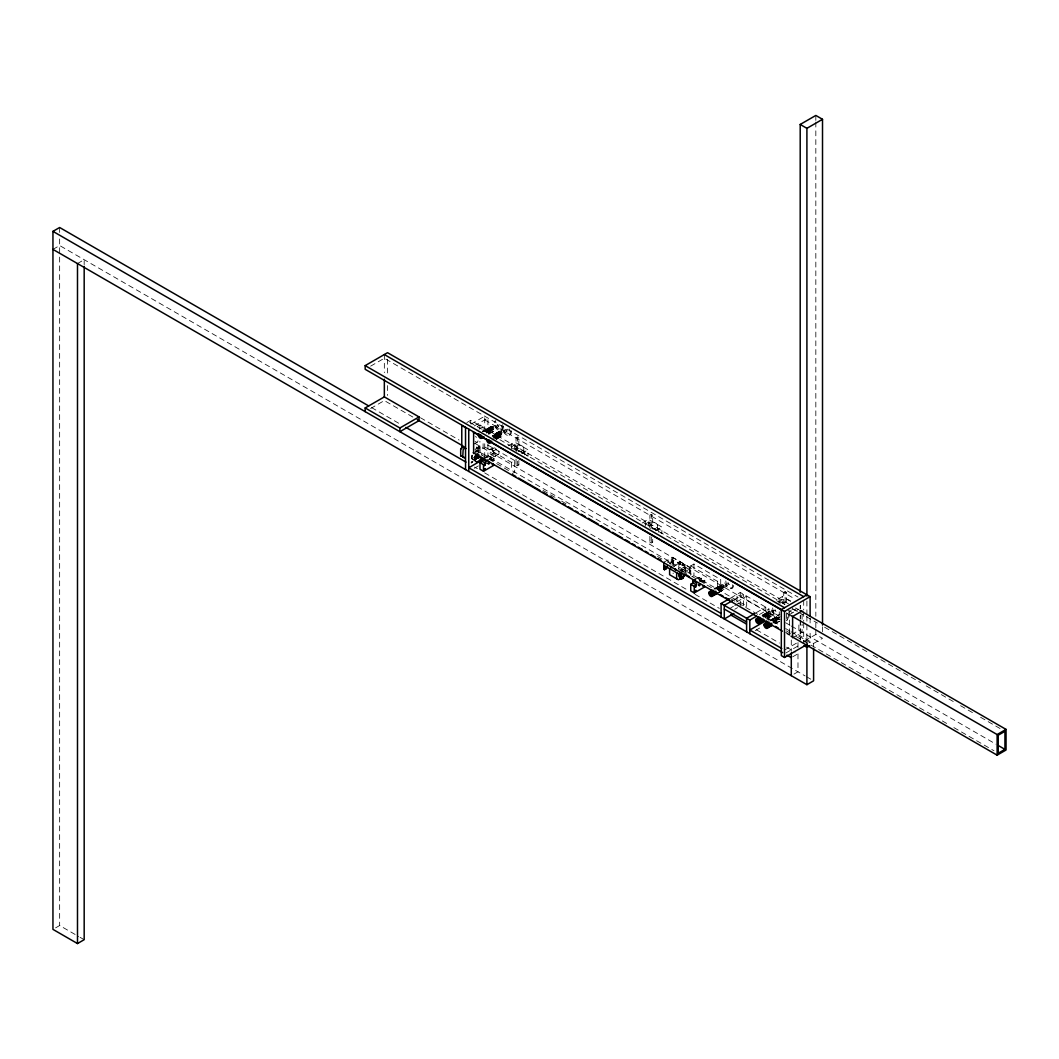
<?xml version="1.0" encoding="UTF-8"?>
<svg xmlns="http://www.w3.org/2000/svg" width="1059" height="1059" viewBox="0 0 1059 1059"><rect width="100%" height="100%" fill="white"/><g stroke="black" fill="none" stroke-linecap="round" stroke-linejoin="round"><path stroke-width="0.75" stroke-dasharray="5 3.75" d="M477.649 447.613L479.475 448.526L478.814 447.097L477.477 449.175L478.271 447.361M472.433 461.168C473.042 462.108 469.746 462.227 472.804 461.353M477.861 447.772L478.072 447.745M471.824 462.346L471.414 463.127M472.42 461.817L472.38 461.539M477.861 448.288L477.093 448.725L477.596 447.825A1.496 0.86 -60 0 1 476.55 447.216L476.524 446.938M493.203 460.705L492.541 460.652M501.529 434.243L500.497 432.734L501.291 434.349M718.77 590.406L717.486 589.056M719.868 587.997C721.709 586.342 721.033 591.425 719.855 587.983M725.825 584.356L725.905 585.018M775.638 610.13C763.896 611.242 772.157 620.455 775.81 610.302M775.148 620.309L775.585 619.369L776.459 620.667M776.446 620.653L775.387 620.746M778.894 619.449L777.875 617.94L778.828 619.594M472.46 462.042L471.639 462.333M516.448 451.412C513.867 446.752 521.015 446.752 518.433 451.412M518.433 448.367L516.448 448.367M650.292 528.679C647.711 524.02 654.859 524.02 652.278 528.679M652.278 525.635L650.292 525.635M671.049 560.026L672.597 559.907L671.843 563.057L671.049 560.026L672.624 560.026M671.049 562.594L672.624 562.594M677.839 563.017C678.872 560.86 681.956 563.97 678.766 563.706C675.576 562.567 680.871 559.801 680.328 563.017M678.462 563.11C685.305 562.792 674.12 567.849 679.732 563.017M678.435 564.778L679.732 564.778M680.328 562.21L679.084 562.925L677.839 562.21M682.062 564.646C692.07 563.984 675.39 568.246 684.551 564.646M682.062 565.453L683.307 564.738L684.551 565.453M681.321 572.244L682.102 569.212L682.896 572.244M682.684 565.453C690.071 565.572 677.561 570.046 683.929 565.453M682.698 567.306L683.929 567.214M682.87 569.795L681.321 569.676M684.207 568.008L685.782 568.008L684.233 568.127L684.207 570.576L685.755 570.695L684.233 570.457M663.821 562.223L672.677 557.352L689.939 567.333L681.533 572.442M689.965 567.425L689.78 574.309L689.886 567.24M478.006 448.195L476.854 447.904M489.39 429.65L490.674 430.192L489.867 430.92M495.294 437.936L494.076 436.414L495.043 438.082L501.714 434.216M725.839 584.369L727.123 584.912L726.315 585.64M728.089 582.887L729.095 584.608L728.089 582.887L722.701 586.064L723.668 587.719L722.688 586.077L717.605 588.95M767.232 616.126L768.093 615.623M477.53 449.215L477.49 448.473M476.55 448.288L477.583 448.195M700.158 580.835C701.137 577.512 697.391 584.78 702.514 579.445L702.514 581.576L704.791 580.253L704.791 583.549M488.093 432.522L487.087 430.801L488.093 432.522L493.401 429.411L493.137 428.154L492.435 427.757L485.869 431.503L487.061 432.774M497.584 424.738C496.565 426.658 500.113 426.909 498.273 424.924C488.927 425.202 490.833 434.574 498.577 426.459M505.911 429.544C504.825 431.119 508.214 432.006 506.758 429.901C498.299 428.789 498.074 440.067 506.904 431.265M763.115 616.815C769.589 609.097 775.4 615.08 765.141 617.754M765.458 617.728L764.955 616.047L764.346 616.92M774.963 609.944L775.956 611.665M772.554 623.235L779.093 619.422L778.828 618.165L777.73 617.979L777.875 619.343L778.974 619.528M777.875 617.913L780.126 616.576M52.95 249.394L59.648 245.529L805.078 675.907M77.492 263.559L84.177 259.693L84.177 264.657M370.637 366.149L384.338 358.246L797.983 597.064M370.637 408.496L384.338 400.58L413.5 417.418M466.873 422.528L470.699 420.317L788.505 603.868M471.017 424.103L484.718 416.2L484.718 431.039M474.22 425.956L487.921 418.053L487.921 432.707M477.199 426.552L479.899 424.99L483.103 426.83L483.103 431.741M479.039 429.186L483.103 426.83M491.164 426.459L482.533 431.423A2.727 1.575 60 0 1 483.897 431.556M488.954 434.031L493.891 431.198M474.061 444.025L477.265 442.172M500.841 430.378L501.966 429.742M499.491 431.265L492.091 435.514A2.727 1.575 60 0 1 495.321 438.386M492.964 437.023C493.746 436.096 503.356 429.702 501.198 434.547M475.835 448.579L479.899 446.236L479.899 441.325M496.049 439.538L502.218 436.004M474.988 452.775L483.103 448.089L483.103 441.55M509.167 435.183L510.279 434.547M489.801 449.519L493.004 447.666M491.376 449.678L494.579 447.825L496.817 449.109A3.151 1.827 60 0 1 499.041 452.974A3.151 1.827 60 0 1 496.817 454.258L493.613 456.111L491.376 454.827A3.151 1.827 60 0 1 489.152 450.962A3.151 1.827 60 0 1 491.376 449.678L493.613 450.962A3.151 1.827 60 0 1 495.837 454.827A3.151 1.827 60 0 1 493.613 456.111M470.99 462.836L472.896 461.737M517.441 437.076L516.037 437.883L516.037 448.182L517.441 449.003L518.844 448.182L518.844 437.883L517.441 437.076L517.441 449.003M493.613 450.962L496.817 449.109M517.441 438.691L518.844 437.883M485.856 457.117L488.252 455.741L491.76 457.766L491.76 459.897L494.05 458.573L494.05 461.87M485.181 458.269L487.921 456.681M491.376 454.827L494.579 452.974L496.817 454.258M508.241 445.773L514.661 442.066L528.044 449.797L528.044 456.23L514.661 448.5L514.661 442.066M494.05 458.573L490.529 456.548L488.252 457.872L488.252 455.741M489.377 459.143L491.76 457.766M474.22 468.29L478.337 465.92M495.188 456.27L498.392 454.417M516.037 448.182L517.441 447.375M521.637 453.49L528.044 449.797M514.687 460.546L487.921 445.098L484.718 446.951L511.484 462.399L514.687 460.546L514.687 472.142L511.484 473.995M516.037 459.037L516.037 464.927L517.441 464.12L518.844 464.927L518.844 460.519M516.037 464.927L517.441 465.735L518.844 464.927M651.285 514.343L649.882 515.151L649.882 525.463L651.285 526.27L652.688 525.463L652.688 515.151L651.285 514.343L651.285 526.27M651.285 515.971L652.688 515.151M642.085 523.04L648.492 519.334L661.875 527.064L661.875 533.498L648.492 525.78L648.492 519.334M649.882 525.463L651.285 524.642M655.468 530.771L661.875 527.064M649.882 536.317L649.882 542.195L651.285 541.387L652.688 542.195L652.688 539.256M649.882 542.195L651.285 543.015L652.688 542.195M669.712 562.673L673.63 560.41L689.105 569.345L689.105 573.409M673.511 566.38L678.74 563.362L678.74 569.451M55.624 927.843L59.648 925.526L78.723 936.54M677.932 571.939L685.755 567.425L685.755 573.501M693.936 564.037L693.936 575.633L690.733 577.486L690.733 565.89L693.936 564.037L720.716 579.498L720.716 591.081L717.499 592.934M683.889 572.363L689.105 569.345M696.61 578.796L699.006 577.42L702.514 579.445M699.006 577.42L699.006 579.551L701.283 578.227L704.791 580.253M690.733 565.89L717.499 581.351L720.716 579.498M714.269 588.857L721.669 584.608M718.598 590.67L723.919 587.573L723.496 586.143L722.542 586.117L723.39 587.891L729.095 584.608M718.24 592.881L724.396 589.347M731.359 588.526L732.471 587.891M730.67 597.978L740.267 592.444L768.98 609.018L768.98 622.652M733.887 599.831L743.471 594.298L743.471 606.503M736.614 601.949L746.674 596.138L746.674 606.079L743.471 607.932M730.67 607.906L733.41 606.33M734.787 605.536L740.267 602.372M734.787 609.243L737.527 607.654M785.116 591.61L783.713 592.431L783.713 602.73C789.736 602.995 780.629 602.955 786.519 602.73L786.519 592.431L785.116 591.61L785.116 603.537M785.116 593.239L786.519 592.431M790.371 601.247L782.31 596.588L775.89 600.294L783.964 604.954M756.192 612.711L765.776 607.178L765.776 617.966M759.396 614.551L768.98 609.018M762.361 615.213L768.53 611.665M783.713 602.73L785.116 601.922M771.256 616.404L766.319 619.224A2.727 1.575 60 0 0 766.438 616.285A2.727 1.575 60 0 0 763.857 614.392A2.727 1.575 60 0 0 763.287 617.013M765.776 620.799L768.98 618.959L780.218 625.445M770.687 620.018L776.856 616.47A2.727 1.575 60 0 1 779.583 618.059M778.219 615.583L779.331 614.948M755.279 630.568L762.136 626.61M777.73 617.979C766.835 619.515 776.909 621.712 773.096 622.348M789.405 614.617L798.883 609.15M775.876 623.327L779.583 621.209A2.727 1.575 60 0 1 776.856 619.634A2.727 1.575 60 0 1 776.856 616.47M787.658 619.753L786.533 620.389A5.52 3.19 60 0 0 786.533 614.021M792.609 637.717L802.087 632.249L802.087 624.069M784.52 650.067L796.845 642.945M804.469 641.013L815.827 634.46L822.512 638.325L810.916 645.024M785.884 652.979L800.961 644.282M804.761 642.085L806.905 640.854M792.622 656.871L797.983 653.774M793.959 674.12L797.983 671.803L797.983 652.318M672.081 557.444L672.081 564.076M477.397 447.428L478.999 446.501M763.235 616.709L763.91 616.894M478.999 448.354L479.528 447.533M479.806 446.964L478.284 448.261M672.518 563.984L673.63 564.473L673.63 560.41M700.251 579.948C707.187 581.457 701.799 584.184 703.851 582M767.431 614.644L767.259 616.139M484.718 419.907L794.779 598.917M795.627 607.919L798.499 609.56M469.587 422.25L785.924 604.888M793.085 609.018L797.374 611.493M798.817 612.327L817.416 623.063M824.577 627.206L867.52 651.987M873.238 655.296L920.483 682.565M926.201 685.875L954.834 702.408M960.566 705.704L974.876 713.978M980.594 717.274L1000.636 728.857M784.997 604.583L782.31 603.034L782.31 596.588M793.059 609.243L795.746 610.791L795.746 607.575M512.265 448.089L517.613 451.174M787.724 609.865L792.542 612.645L792.542 607.813M786.387 612.883L790.689 615.358M765.776 610.871L737.051 594.298L737.051 604.226M474.988 443.403L780.205 619.608M785.606 622.732L790.226 625.392M791.338 626.041L996.029 744.212M479.952 446.991C477.185 445.257 482.679 453.464 475.173 446.077M797.983 634.46L813.59 643.475L813.59 646.718M420.449 417.736L459.09 440.041M474.829 449.122L746.674 606.079M785.646 628.569L790.054 631.111M791.192 631.786L810.109 642.694L810.109 629.549M489.589 458.295L493.097 460.321M489.417 458.547L491.76 459.897M699.006 579.551L702.514 581.576M670.837 564.037L669.725 563.388A3.548 2.052 -60 0 1 670.122 563.759M481.501 454.88L510.134 471.414M543.055 490.423L555.935 497.862M561.654 501.159L567.386 504.468M657.56 556.531L663.291 559.84M671.883 564.804L674.742 566.446M678.713 568.67L686.192 573.065M691.924 576.374L711.966 587.944M730.564 598.679L757.767 614.379M786.387 630.912L790.689 633.388M860.821 673.881L792.119 634.222L798.883 630.396L798.883 623.857M866.553 677.191L948.149 724.303M953.868 727.599L993.951 750.738M785.646 632.276L790.769 635.241M786.705 633.666L789.577 635.321M371.577 407.596L401.626 424.937M474.604 467.072L477.463 468.727M484.612 472.857L687.807 590.167M694.956 594.298L719.286 608.343M756.483 629.814L779.384 643.038M786.533 647.168L795.124 652.119M806.495 676.727L810.757 679.176M80.087 937.321L84.177 939.69M767.418 614.63L768.119 615.636M726.17 585.468L725.825 584.78M498.895 434.772L497.876 434.19L497.783 435.117M493.812 437.38L494.129 438.069M478.853 448.553L478.721 448.473A1.496 0.86 -60 0 1 477.675 447.864M498.868 434.759L498.868 435.911L497.77 435.103M478.019 447.97L478.152 453.318M480.045 447.097L480.084 456.138M822.512 626.756L822.512 635.016M815.827 115.444L815.827 120.408M815.827 122.063L815.827 616.272M815.827 622.891L815.827 627.841M815.827 629.496L815.827 634.46M810.109 618.032L810.109 622.97M806.905 601.049L806.905 614.538M806.905 616.179L806.905 644.031M803.702 600.36L803.702 610.024M803.702 611.453L803.702 621.329M803.702 622.904L803.702 642.694M802.087 614.26L802.087 622.44M800.485 605.43L800.485 608.647M800.485 615.094L800.485 618.31M800.485 619.925L800.485 639.239M800.207 605.457L800.207 608.766M800.207 615.372L800.207 618.681M800.207 620.336L800.207 640.166M797.983 642.575L797.983 650.689M791.285 639.94L791.285 651.311M789.339 611.268L789.405 635.863M786.519 613.585L786.519 619.475M779.093 598.441L779.093 604.888M740.267 592.444L740.267 606.079M717.499 581.351L717.499 590.035M701.283 578.227L701.283 581.523M672.955 557.444L672.955 564.076M658.672 528.918L658.672 532.134M657.586 525.635L657.586 531.724A6.314 3.64 0 0 0 649.644 528.203M651.285 536.979L651.285 543.015M645.288 521.187L645.288 527.634M524.84 451.65L524.84 454.867M523.755 448.367L523.755 454.443A6.314 3.64 0 0 0 515.812 450.935M517.441 461.168L517.441 465.735M511.457 443.92L511.457 450.353M511.484 462.399L511.484 471.096M490.529 456.548L490.529 459.844M487.921 444.105L487.921 460.387M484.718 443.761L484.718 458.534M479.899 424.99L479.899 428.26M470.699 420.317L470.699 423.481M387.541 359.266L387.541 375.707M387.541 385.582L387.541 395.444M384.338 354.54L384.338 372.636M59.648 227.5L59.648 232.424M59.648 238.977L59.648 255.457M59.648 257.112L59.648 925.526M770.383 620.296A2.727 1.575 60 0 1 772.554 620.508A2.727 1.575 60 0 1 773.983 623.499M770.33 620.64A2.727 1.575 60 0 1 770.82 620.865M771.349 620.561A2.727 1.575 60 0 1 773.533 619.608A2.727 1.575 60 0 1 775.148 623.327M772.845 621.103A2.727 1.575 60 0 1 774.341 618.641A2.727 1.575 60 0 1 776.326 622.771A2.727 1.575 60 0 1 773.149 621.752M496.353 439.26A2.727 1.575 60 0 0 494.937 435.103A2.727 1.575 60 0 0 492.819 436.679A2.727 1.575 60 0 0 492.223 436.361M493.6 437.804A2.727 1.575 60 0 1 493.904 438.439M495.413 438.333A2.727 1.575 60 0 1 494.328 434.269A2.727 1.575 60 0 1 497.492 436.096A2.727 1.575 60 0 1 496.419 438.903M682.936 571.105A3.481 2.012 -60 0 1 683.571 572.006M673.537 573.171A3.481 2.012 -60 0 1 672.942 573.223M762.056 615.491A2.727 1.575 60 0 1 763.976 615.504A2.727 1.575 60 0 1 765.591 618.072A2.727 1.575 60 0 1 765.22 617.529M762.506 616.047A2.727 1.575 60 0 1 763.46 616.907M764.823 616.947A2.727 1.575 60 0 1 765.075 613.691A2.727 1.575 60 0 1 767.934 616.219A2.727 1.575 60 0 1 766.69 618.602M484.426 431.251A2.727 1.575 60 0 1 486.107 430.007A2.727 1.575 60 0 1 488.225 432.866M483.261 431.423A2.727 1.575 60 0 1 484.876 430.722A2.727 1.575 60 0 1 486.809 432.932M486.624 433.038A2.727 1.575 60 0 1 486.107 429.372A2.727 1.575 60 0 1 489.073 431.079A2.727 1.575 60 0 1 488.556 434.15M714.997 588.857A2.727 1.575 60 0 1 716.612 588.155A2.727 1.575 60 0 1 718.545 590.366M713.965 589.148A2.727 1.575 60 0 1 715.632 589.003M716.228 589.307A2.727 1.575 60 0 1 717.592 587.361A2.727 1.575 60 0 1 719.961 590.313A2.727 1.575 60 0 1 718.598 592.246M718.359 590.472A2.727 1.575 60 0 1 718.214 586.633A2.727 1.575 60 0 1 721.232 589.81A2.727 1.575 60 0 1 718.823 590.962M791.245 609.944A6.314 3.64 0 0 1 790.61 610.831M789.604 611.586A6.314 3.64 0 0 1 788.306 612.155M779.053 601.975A6.314 3.64 0 0 1 784.322 599.315A6.314 3.64 0 0 1 790.61 601.102M511.351 447.428A6.314 3.64 0 0 1 521.28 445.468A6.314 3.64 0 0 1 520.591 451.518M645.818 523.808A6.314 3.64 0 0 1 656.289 523.424A6.314 3.64 0 0 1 652.913 529.156M511.298 430.775A5.52 3.19 60 0 1 507.526 434.269A5.52 3.19 60 0 1 503.753 426.42M502.575 424.659A5.52 3.19 60 0 1 499.199 429.464A5.52 3.19 60 0 1 495.824 420.754M509.167 428.816A5.52 3.19 60 0 1 509.405 435.024A5.52 3.19 60 0 1 504.177 432.8A5.52 3.19 60 0 1 503.025 426.195M501.463 425.294A5.52 3.19 60 0 1 500.325 430.589A5.52 3.19 60 0 1 495.096 426.777A5.52 3.19 60 0 1 495.321 420.82M787.658 613.373A5.52 3.19 60 0 1 785.91 619.899M779.954 614.366A5.52 3.19 60 0 1 775.559 613.929A5.52 3.19 60 0 1 772.66 607.906M779.225 611.811A5.52 3.19 60 0 1 775.453 615.319A5.52 3.19 60 0 1 771.68 607.456M733.609 585.362A5.52 3.19 60 0 1 729.704 587.613A5.52 3.19 60 0 1 725.799 580.848M732.365 584.753A5.52 3.19 60 0 1 728.089 587.93A5.52 3.19 60 0 1 725.216 579.538M478.019 440.835A3.151 1.827 60 0 1 475.081 441.404M475.359 436.612A3.151 1.827 60 0 1 476.51 437.354M494.579 452.974A3.151 1.827 60 0 1 492.356 449.109A3.151 1.827 60 0 1 494.579 447.825M684.538 573.144A3.548 2.052 -60 0 1 686.709 573.343M669.712 563.931A3.548 2.052 -60 0 1 670.321 563.878M475.16 451.425A4.726 2.727 -60 0 1 478.443 452.643M472.513 459.156A4.726 2.727 -60 0 1 472.168 455.304M475.862 451.359A4.726 2.727 -60 0 1 478.708 452.789M472.539 459.037A4.726 2.727 -60 0 1 472.433 455.463M479.303 452.577A5.096 2.939 -60 0 1 481.964 455.052M475.16 451.121A5.096 2.939 -60 0 1 478.761 453.199M472.618 459.685A5.096 2.939 -60 0 1 472.036 454.999M488.146 430.351C488.689 433.806 490.542 429.583 488.146 430.351M490.621 428.935C491.164 432.403 493.017 428.18 490.621 428.935M492.104 428.061L493.137 429.57L492.104 428.061M495.321 426.208C495.811 429.636 497.783 425.493 495.321 426.208M495.241 435.858C495.784 439.326 497.637 435.103 495.241 435.858M496.472 435.156C497.015 438.611 498.868 434.389 496.472 435.156M498.948 433.74C499.464 437.195 501.384 432.999 498.948 433.74M503.634 431.013C504.177 434.481 506.043 430.245 503.634 431.013M718.651 588.5C719.193 591.955 721.047 587.732 718.651 588.5M721.126 587.083C721.669 590.551 723.535 586.329 721.126 587.083M765.511 615.557C766.054 619.012 767.921 614.789 765.511 615.557M767.987 614.141C768.53 617.609 770.396 613.386 767.987 614.141M772.686 611.414C773.229 614.869 775.082 610.646 772.686 611.414M773.838 620.362C774.381 623.817 776.234 619.594 773.838 620.362M776.313 618.946C776.856 622.414 778.722 618.191 776.313 618.946M667.514 561.958L669.063 562.077L667.514 561.958M775.056 618.43A2.727 1.575 60 0 0 777.955 622.043A2.727 1.575 60 0 0 777.955 618.178A2.727 1.575 60 0 0 775.056 618.43M773.811 619.131A2.727 1.575 60 0 0 776.71 622.745A2.727 1.575 60 0 0 776.71 618.88A2.727 1.575 60 0 0 773.811 619.131M498.921 432.522A2.727 1.575 60 0 0 501.82 436.123A2.727 1.575 60 0 0 501.82 432.257A2.727 1.575 60 0 0 498.921 432.522M497.69 433.237A2.727 1.575 60 0 0 500.589 436.837A2.727 1.575 60 0 0 500.589 432.972A2.727 1.575 60 0 0 497.69 433.237M495.215 434.64A2.727 1.575 60 0 0 498.114 438.241A2.727 1.575 60 0 0 498.114 434.375A2.727 1.575 60 0 0 495.215 434.64M496.446 433.925A2.727 1.575 60 0 0 499.345 437.539A2.727 1.575 60 0 0 499.358 433.687A2.727 1.575 60 0 0 496.446 433.925A2.727 1.575 60 0 0 499.358 437.552A2.727 1.575 60 0 0 499.345 433.674A2.727 1.575 60 0 0 496.459 433.938M767.96 612.923A2.727 1.575 60 0 0 770.859 616.523A2.727 1.575 60 0 0 770.859 612.658A2.727 1.575 60 0 0 767.96 612.923M766.729 613.624A2.727 1.575 60 0 0 769.628 617.238A2.727 1.575 60 0 0 769.628 613.373A2.727 1.575 60 0 0 766.729 613.624M765.485 614.326A2.727 1.575 60 0 0 768.384 617.94A2.727 1.575 60 0 0 768.384 614.074A2.727 1.575 60 0 0 765.485 614.326M490.595 427.717A2.727 1.575 60 0 0 493.494 431.317A2.727 1.575 60 0 0 493.494 427.452A2.727 1.575 60 0 0 490.595 427.717M489.364 428.418A2.727 1.575 60 0 0 492.263 432.032A2.727 1.575 60 0 0 492.263 428.167A2.727 1.575 60 0 0 489.364 428.418M486.888 429.835A2.727 1.575 60 0 0 489.787 433.435A2.727 1.575 60 0 0 489.787 429.57A2.727 1.575 60 0 0 486.888 429.835M488.133 429.133A2.727 1.575 60 0 0 491.032 432.734A2.727 1.575 60 0 0 491.032 428.882A2.727 1.575 60 0 0 488.133 429.133M721.1 585.865A2.727 1.575 60 0 0 723.999 589.466A2.727 1.575 60 0 0 723.999 585.601A2.727 1.575 60 0 0 721.1 585.865M719.868 586.58A2.727 1.575 60 0 0 722.768 590.181A2.727 1.575 60 0 0 722.768 586.315A2.727 1.575 60 0 0 719.868 586.58M718.637 587.282A2.727 1.575 60 0 0 721.536 590.896A2.727 1.575 60 0 0 721.536 587.03A2.727 1.575 60 0 0 718.637 587.282"/><path stroke-width="1.5" d="M460.678 449.215L460.705 456.085M460.784 448.884L461.234 448.46A1.496 0.86 -60 0 0 462.28 446.633L462.465 446.038M478.642 457.289L478.403 456.919M478.364 457.872L478.827 456.601L478.284 457.991M478.258 457.144L478.761 457.912L475.782 456.508L478.416 458.031M487.934 439.962L488.887 441.629L488.715 440.041M685.173 574.521L684.008 576.546L678.382 579.789L669.606 574.719L669.606 568.63M464.358 447.15L464.213 447.745A1.496 0.86 -60 0 1 463.167 449.572L462.717 457.091M475.968 455.926L474.935 456.561M460.917 448.685L461.115 448.526A1.615 0.927 -60 0 0 462.28 446.527M475.61 455.913L474.935 456.389M663.821 568.855L664.496 569.742L666.548 568.551A3.548 2.052 -60 0 1 667.289 566.088M84.177 266.312L84.177 939.69L77.492 943.556L52.95 929.378L52.95 231.365L59.648 227.5L368.717 405.941M810.109 596.654L784.52 611.427L365.17 369.313L365.17 365.62L387.541 352.687L810.109 596.654L810.109 616.391M800.207 592.233L800.207 124.459L815.827 115.444L822.512 119.31L822.512 625.101M800.207 124.459L806.905 128.324L822.512 119.31M365.17 407.953L384.338 396.887L419.046 416.928L419.046 420.622L399.878 431.701L399.878 427.995L365.17 407.953L365.17 411.66M399.878 427.995L419.046 416.928M482.282 459.182L485.79 461.221L485.79 463.339L482.282 461.314L482.282 459.182L484.665 457.806M483.817 459.063L468.753 467.76L721.086 613.439M494.05 465.166L483.513 471.255L479.992 469.23L479.992 462.637L482.282 461.314M485.79 461.221L488.186 459.831M479.992 462.637L483.513 464.663L485.79 463.339M664.496 569.742L664.496 565.691L679.971 574.627L679.971 578.677L681.255 579.167L683.148 578.135A3.548 2.052 -60 0 1 685.001 574.269M693.023 580.861L696.544 582.887L696.544 585.018L693.023 582.993L693.023 580.861L695.419 579.485M704.791 586.845L694.254 592.934L690.746 590.909L690.746 584.316L693.023 582.993M690.746 584.316L694.254 586.342L696.544 585.018M721.086 617.145L721.086 603.511L729.307 598.772M732.51 600.625L724.29 605.364L724.29 618.999L733.887 613.465M754.815 613.492L746.595 618.244L746.595 631.879M721.086 603.511L749.812 620.097L756.656 616.139M806.905 594.801L781.317 609.574L781.317 655.614L784.52 657.467L807.262 644.335M764.876 621.329L749.812 630.026L781.741 648.465M802.087 611.003L792.609 616.47L792.609 637.717M809.738 645.699L806.905 647.34L804.059 645.699M52.95 249.394L806.905 684.683L813.59 680.818L813.59 648.346M791.007 615.544L997.128 734.549L1006.05 729.399L1006.05 749.997L997.128 755.16L791.007 636.155M1004.938 749.362L998.24 753.227L998.24 735.198L1004.938 731.332L1004.938 749.362L997.777 745.232M462.876 457.342L463.167 457.21A1.496 0.86 -60 0 1 464.213 457.819L464.252 458.137M671.737 566.962L670.863 566.446M671.737 567.77L670.863 567.253M675.96 569.385L675.073 568.882M675.96 570.205L675.073 569.689M712.138 594.245L711.449 593.649M767.325 626.107L766.531 625.273M384.338 354.54L803.702 596.654M799.929 610.394L1006.05 729.399M365.17 365.62L784.52 607.734M466.066 427.942L461.777 425.466L461.777 446.077L466.066 448.553M473.227 432.085L478.959 435.381M481.819 437.036L487.537 440.345M490.41 442L782.416 610.58M417.246 419.589L463.035 446.024M512.9 474.816L515.746 476.457M518.592 478.099L539.931 490.423M542.777 492.064L547.053 494.527M549.899 496.168L552.745 497.809M555.591 499.451L559.854 501.913M562.7 503.554L565.546 505.209M568.392 506.851L572.654 509.313M575.5 510.954L578.346 512.596M581.192 514.237L585.455 516.699M588.301 518.341L598.269 524.099M601.115 525.741L609.64 530.665M612.486 532.306L622.454 538.051M625.3 539.706L629.562 542.168M632.408 543.81L635.254 545.451M638.1 547.093L642.363 549.555M645.209 551.196L648.055 552.838M650.901 554.479L655.164 556.955M658.01 558.596L660.856 560.237M685.041 574.203L689.316 576.665M720.292 594.549L723.085 596.164M725.878 597.779L728.671 599.381M775.492 626.412L778.272 628.027M473.227 452.683L782.416 631.19M665.436 567.915L666.548 568.551M682.036 577.486L683.148 578.135M724.29 609.071L746.595 621.937M405.915 427.426L466.013 462.121M730.723 614.948L746.463 624.029M52.95 231.365L782.707 652.688M786.996 655.164L791.285 657.639M758.813 621.223L758.112 620.005M489.774 440.822L489.165 440.067M663.821 562.726L663.821 569.358M481.263 435.884L480.746 434.799M997.128 734.549L997.128 755.16M806.905 128.324L806.905 596.098M806.905 644.031L806.905 684.683M791.285 652.94L791.285 675.668M784.52 611.427L784.52 657.467M749.812 620.097L749.812 633.732M694.254 586.342L694.254 592.934M681.533 579.074C682.565 570.139 679.613 570.139 680.646 579.074M676.635 572.694L676.635 578.77M483.513 464.663L483.513 471.255M473.625 432.31L473.625 453.556M468.753 429.12L468.753 471.454M465.536 427.267L465.536 469.614M384.338 379.215L384.338 397.297M77.492 263.559L77.492 943.556M765.207 624.108A2.727 1.575 60 0 1 767.14 622.983A2.727 1.575 60 0 1 769.072 626.332A2.727 1.575 60 0 1 767.14 627.444M772.196 625.459A2.727 1.575 60 0 1 770.82 625.326M770.965 623.01A2.727 1.575 60 0 1 770.568 626.293M767.868 622.07A2.727 1.575 60 0 1 770.277 625.326A2.727 1.575 60 0 1 768.371 626.743M766.438 623.394A2.727 1.575 60 0 1 767.404 622.017M491.707 441.126A2.727 1.575 60 0 1 489.774 442.252M490.41 441.219A2.727 1.575 60 0 1 488.543 442.953A2.727 1.575 60 0 1 486.677 439.075M680.553 577.221A3.481 2.012 -60 0 1 679.454 573.104M756.947 618.76A2.727 1.575 60 0 1 759.144 618.403A2.727 1.575 60 0 1 760.733 621.712A2.727 1.575 60 0 1 758.813 622.639M764.36 619.939A2.727 1.575 60 0 1 762.996 620.733M762.943 618.84A2.727 1.575 60 0 1 761.275 621.223M760.547 617.834A2.727 1.575 60 0 1 761.977 620.812A2.727 1.575 60 0 1 760.547 622.149M758.363 617.622A2.727 1.575 60 0 1 758.681 617.331M759.078 617.212A2.727 1.575 60 0 1 760.044 617.476M483.314 436.864A2.727 1.575 60 0 1 481.448 437.433M481.885 435.765A2.727 1.575 60 0 1 481.316 438.386A2.727 1.575 60 0 1 478.734 436.493A2.727 1.575 60 0 1 478.853 433.555M484.042 436.864A2.727 1.575 60 0 1 483.169 436.943M710.271 591.279A2.727 1.575 60 0 1 713.62 593.212A2.727 1.575 60 0 1 711.952 595.595M710.02 592.246A2.727 1.575 60 0 1 710.086 591.703M717.499 592.881A2.727 1.575 60 0 1 716.136 593.675M715.778 591.147A2.727 1.575 60 0 1 716.188 593.821A2.727 1.575 60 0 1 714.415 594.165M713.184 590.419A2.727 1.575 60 0 1 715.116 593.768A2.727 1.575 60 0 1 713.184 594.88M711.251 591.531A2.727 1.575 60 0 1 712.217 590.154M478.244 454.973A4.726 2.727 -60 0 1 473.889 459.58M478.589 454.854A4.726 2.727 -60 0 1 473.955 459.738M476.616 455.913A2.727 1.575 -60 0 1 473.889 457.7M462.002 455.899A1.615 0.927 -60 0 1 462.267 456.363A1.496 0.86 -60 0 0 461.234 456.098M481.488 457.409A5.096 2.939 -60 0 1 475.504 461.314A5.096 2.939 -60 0 1 477.437 453.649M478.642 454.351A5.096 2.939 -60 0 1 474.233 459.831M484.36 469.23L485.022 468.647L484.36 469.23M487.934 463.365C489.337 466.41 490.211 459.249 487.934 463.365M492.435 464.557L493.163 464.041L492.435 464.557M695.101 590.909L695.829 590.379L695.101 590.909M698.675 585.045C700.092 588.076 700.952 580.928 698.675 585.045M703.189 586.236L703.851 585.653L703.189 586.236M479.528 435.315C480.071 438.783 481.938 434.547 479.528 435.315M710.046 593.464C710.589 596.932 712.442 592.709 710.046 593.464M756.907 620.521C757.423 623.976 759.343 619.78 756.907 620.521M765.233 625.326C765.776 628.794 767.629 624.572 765.233 625.326M484.373 465.523L485.048 465.007L484.373 465.523M695.114 587.202L695.856 586.752L695.114 587.202M763.976 624.81A2.727 1.575 60 0 0 766.875 628.424A2.727 1.575 60 0 0 766.875 624.558A2.727 1.575 60 0 0 763.976 624.81M755.649 620.005A2.727 1.575 60 0 0 758.548 623.619A2.727 1.575 60 0 0 758.548 619.753A2.727 1.575 60 0 0 755.649 620.005M708.789 592.947A2.727 1.575 60 0 0 711.688 596.561A2.727 1.575 60 0 0 711.688 592.696A2.727 1.575 60 0 0 708.789 592.947"/></g></svg>
